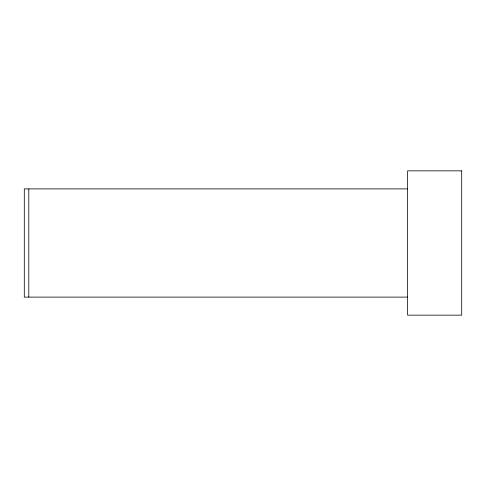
<?xml version="1.0" encoding="UTF-8"?>
<svg xmlns="http://www.w3.org/2000/svg" width="486" height="486" viewBox="0 0 486 486"><rect width="100%" height="100%" fill="white"/><g stroke="black" fill="none" stroke-linecap="round" stroke-linejoin="round"><path stroke-width="0.73" d="M407.59 188.89L24.3 188.89L24.3 297.11L407.59 297.11M28.808 188.89L28.808 297.11M461.7 170.853L407.59 170.853L407.59 315.147L461.7 315.147L461.7 170.853"/></g></svg>
